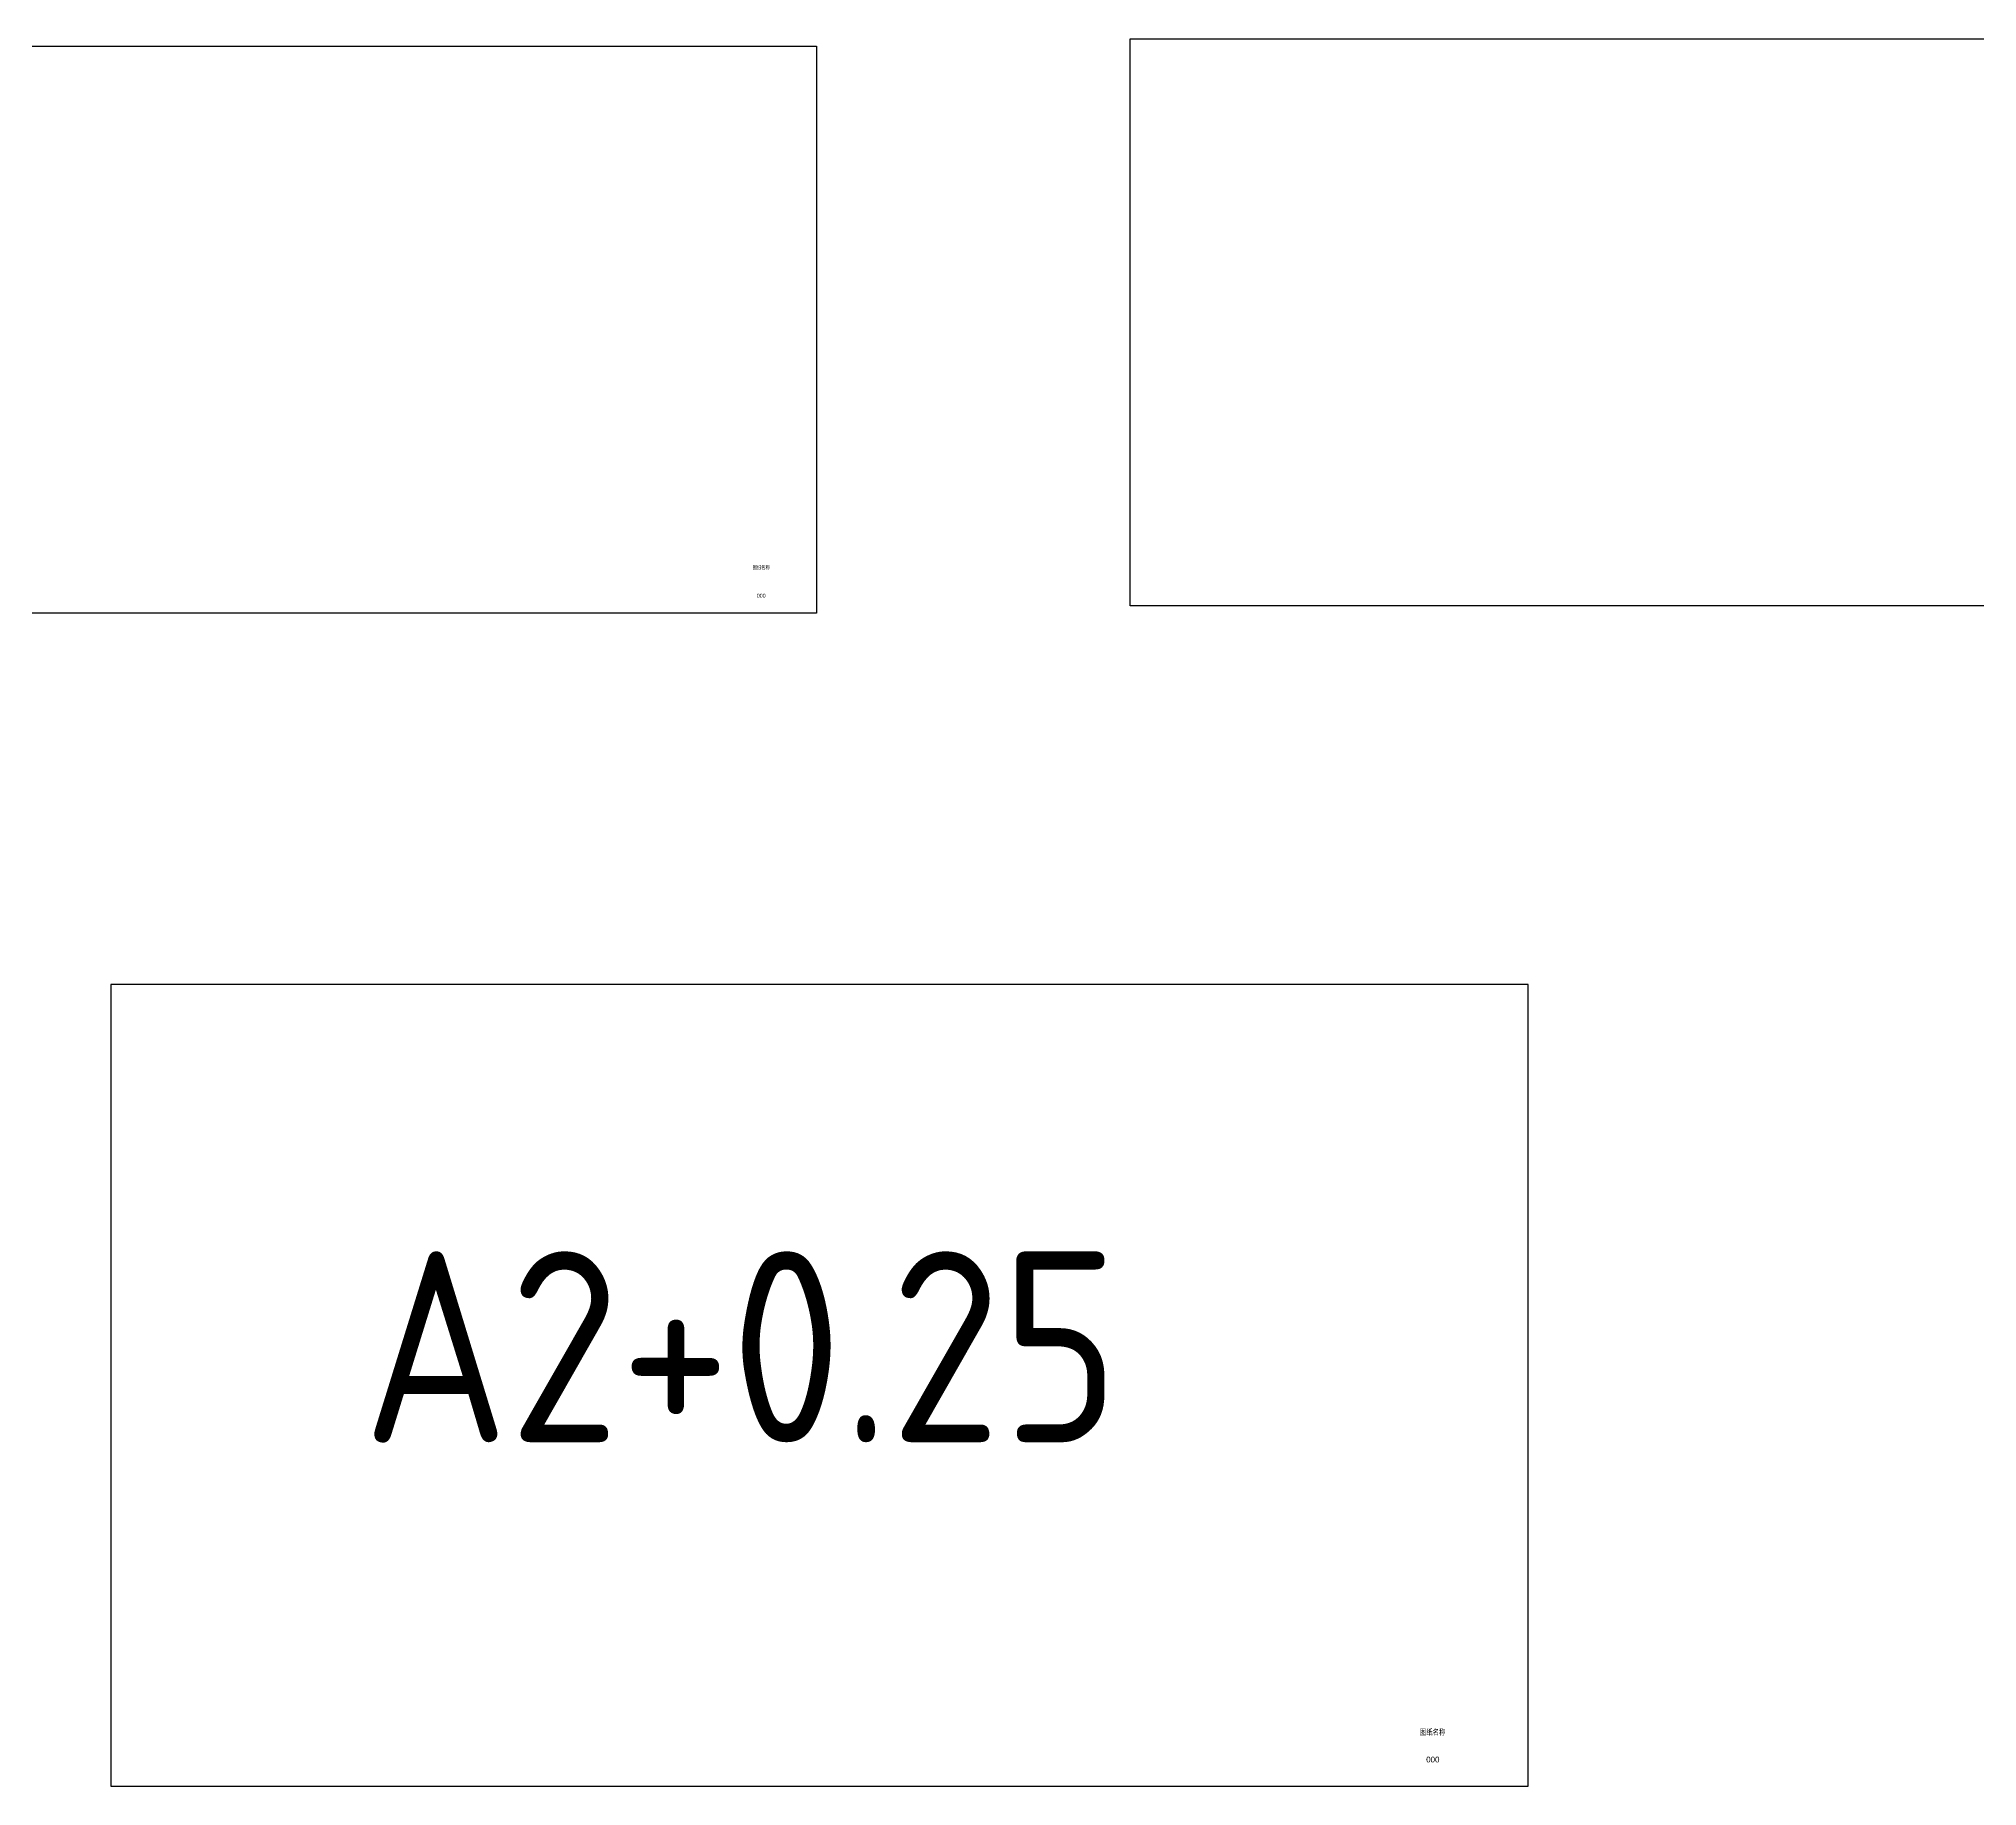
# Model space of a CAD drawing. Extents: x 23172 to 36869, y 13625 to 17099.
# Drawn here: x 24893 to 25909, y 15660 to 16575 of the extents above; entities that cross this region are included whole.
import ezdxf
from ezdxf.enums import TextEntityAlignment as Align

# ---------------------------------------------------------------- set-up
doc = ezdxf.new("R2010")
doc.units = 0
doc.header["$LTSCALE"] = 1000
doc.header["$MEASUREMENT"] = 0
doc.layers.add('MyTitleBlock', color=3, linetype='Continuous')
doc.styles.add('MyTitleBlockStyle', font='arial.ttf')
doc.styles.get("Standard").update_dxf_attribs({"font": 'gbenor.shx', "bigfont": 'gbcbig.shx'})

# ---------------------------------------------------------------- blocks, each defined once
blk = doc.blocks.new('MyTitleBlock_A2+0.25')
at = {"layer": 'MyTitleBlock'}
blk.add_lwpolyline([(-742.5, 0), (0, 0), (0, 420), (-742.5, 420)], close=True, dxfattribs=at)
at = {"layer": 'MyTitleBlock', "style": 'MyTitleBlockStyle'}
for tag, p in [('DRAWSCALE', (-60, 54)), ('DRAWNUM', (-50, 14))]:
    blk.add_attdef(tag, text='', height=3, dxfattribs=at).set_placement(p, align=Align.MIDDLE_CENTER)
at = {"layer": 'MyTitleBlock', "style": 'MyTitleBlockStyle', "width": 0.8}
blk.add_attdef('DRAWTITLE', text='', height=3, dxfattribs=at).set_placement((-50.1, 28.4), align=Align.MIDDLE_CENTER)
at = {"layer": 'MyTitleBlock', "style": 'MyTitleBlockStyle', "flags": 1}
blk.add_attdef('PAGESIZE', text='', height=1, dxfattribs=at).set_placement((-9.8, 6.8), align=Align.RIGHT)
blk = doc.blocks.new('MyTitleBlock_A3+0.25')
at = {"layer": 'MyTitleBlock'}
blk.add_lwpolyline([(-525, 297), (0, 297), (0, 0), (-525, 0)], close=True, dxfattribs=at)
at = {"layer": 'MyTitleBlock', "style": 'MyTitleBlockStyle'}
for tag, p in [('DRAWSCALE', (-34, 44)), ('DRAWNUM', (-29, 9.1))]:
    blk.add_attdef(tag, text='', height=2, dxfattribs=at).set_placement(p, align=Align.MIDDLE_CENTER)
at = {"layer": 'MyTitleBlock', "style": 'MyTitleBlockStyle', "width": 0.8}
blk.add_attdef('DRAWTITLE', text='', height=2, dxfattribs=at).set_placement((-29, 23.9), align=Align.MIDDLE_CENTER)
at = {"layer": 'MyTitleBlock', "style": 'MyTitleBlockStyle', "flags": 1}
blk.add_attdef('PAGESIZE', text='', height=1, dxfattribs=at).set_placement((-5.2, 0.9), align=Align.RIGHT)
blk = doc.blocks.new('MyTitleBlock_A3+0.5')
at = {"layer": 'MyTitleBlock'}
blk.add_lwpolyline([(-630, 297), (0, 297), (0, 0), (-630, 0)], close=True, dxfattribs=at)
at = {"layer": 'MyTitleBlock', "style": 'MyTitleBlockStyle'}
for tag, p in [('DRAWSCALE', (-34, 44)), ('DRAWNUM', (-29, 9.1))]:
    blk.add_attdef(tag, text='', height=2, dxfattribs=at).set_placement(p, align=Align.MIDDLE_CENTER)
at = {"layer": 'MyTitleBlock', "style": 'MyTitleBlockStyle', "width": 0.8}
blk.add_attdef('DRAWTITLE', text='', height=2, dxfattribs=at).set_placement((-29, 23.9), align=Align.MIDDLE_CENTER)
at = {"layer": 'MyTitleBlock', "style": 'MyTitleBlockStyle', "flags": 1}
blk.add_attdef('PAGESIZE', text='', height=1, dxfattribs=at).set_placement((-5.2, 0.9), align=Align.RIGHT)

msp = doc.modelspace()

# ---------------------------------------------------------------- block references
at = {"layer": 'MyTitleBlock'}
for name, p in [('MyTitleBlock_A3+0.5', (26094.9, 16277.9)), ('MyTitleBlock_A3+0.25', (25300.6, 16274.1)), ('MyTitleBlock_A2+0.25', (25673.4, 15659.6))]:
    msp.add_blockref(name, p, dxfattribs=at).add_auto_attribs({'DRAWTITLE': '图纸名称', 'DRAWNUM': '000'})

# ---------------------------------------------------------------- texts
msp.add_text('A2+0.25', height=100).set_placement((25062.8, 15839.8))

doc.saveas('drawing.dxf')
